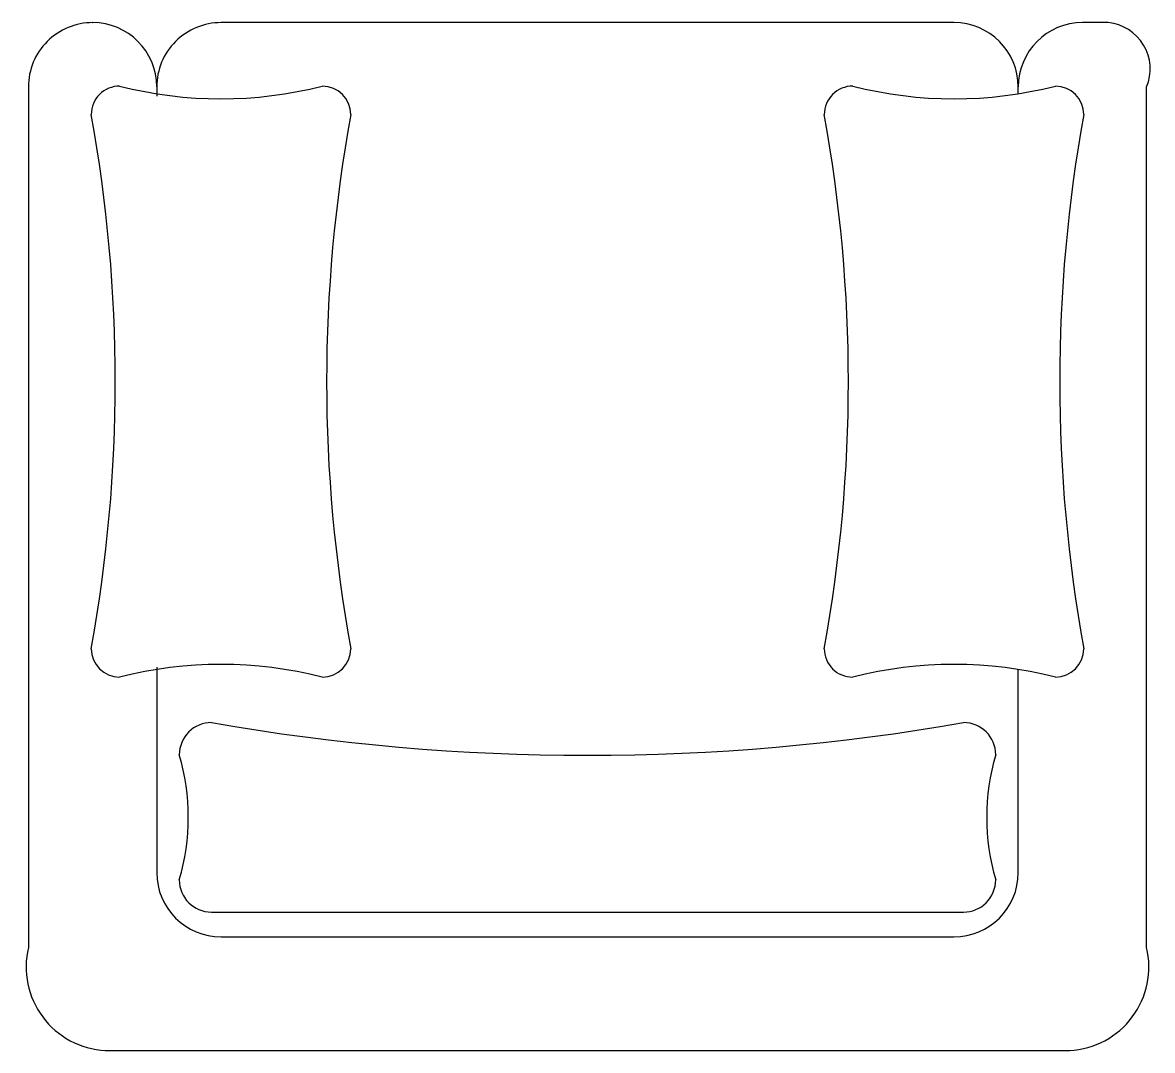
# Model space of a CAD drawing. Extents: x 66.799 to 67.668, y 51.755 to 52.547.
import ezdxf

# ---------------------------------------------------------------- set-up
doc = ezdxf.new("R2010")
doc.units = 0
doc.header["$MEASUREMENT"] = 0
doc.layers.add('MOBILIA', color=2, linetype='CONTINUOUS')

# ---------------------------------------------------------------- blocks, each defined once
blk = doc.blocks.new('POLTRO3')
at = {"layer": 'MOBILIA'}
for p, q in [((0.80167, 0.07921), (0.05921, 0.07921)), ((0, 0), (0, -0.66235)), ((0.86087, -0.66235), (0.86087, 0)), ((0.71256, -0.00816), (0.14831, -0.00816)), ((0.09881, -0.05766), (0.09881, -0.21398)), ((0.76207, -0.21582), (0.76207, -0.05766)), ((0.09881, -0.65709), (0.09881, -0.66235)), ((0.76207, -0.66235), (0.76207, -0.65526)), ((0.0295, -0.71186), (0.0493, -0.71186)), ((0.14831, -0.71186), (0.71256, -0.71186)), ((0.81157, -0.71186), (0.81137, -0.71186))]:
    blk.add_line(p, q, dxfattribs=at)
blk.add_lwpolyline([(0.71993, -0.02724), (0.14094, -0.02724, 0.414214), (0.11619, -0.05199)], format="xyb", dxfattribs=at)
for centre, radius, start, end in [((0.06252, 0.015), 0.06429, 92.95086, 193.49349), ((0.79836, 0.015), 0.06429, 346.50651, 87.04914), ((0.14831, -0.05766), 0.0495, 90, 180), ((0.71256, -0.05766), 0.0495, 0, 90), ((0.71993, -0.05199), 0.02475, 0, 90), ((-0.04839, -0.10018), 0.17149, 343.68083, 16.31917), ((0.90926, -0.10018), 0.17149, 163.68083, 196.31917), ((0.14094, -0.14836), 0.02475, 180, 270), ((0.43044, -1.82477), 1.67683, 80.05847, 99.94153), ((0.71993, -0.14836), 0.02475, 270, 0), ((0.07021, -0.22995), 0.02185, 90, 180), ((0.14825, 0.09907), 0.31693, 255.74583, 284.25417), ((0.22628, -0.22995), 0.02185, 360, 90), ((0.63459, -0.22995), 0.02185, 90, 180), ((0.71263, 0.09907), 0.31693, 255.74583, 284.25417), ((0.79066, -0.22995), 0.02185, 0, 90), ((-1.08234, -0.43554), 1.14924, 349.69515, 10.30485), ((1.37884, -0.43554), 1.14924, 169.69515, 190.30485), ((-0.51796, -0.43554), 1.14924, 349.69515, 10.30485), ((1.94322, -0.43554), 1.14924, 169.69515, 190.30485), ((0.07021, -0.64112), 0.02185, 180, 270), ((0.22628, -0.64112), 0.02185, 270, 0), ((0.63459, -0.64112), 0.02185, 180, 270), ((0.79066, -0.64112), 0.02185, 270, 0), ((0.14825, -0.97014), 0.31693, 75.74583, 104.25417), ((0.71263, -0.97014), 0.31693, 75.74583, 104.25417), ((0.03312, -0.67616), 0.03588, 157.37166, 264.21715), ((0.0493, -0.66235), 0.0495, 270, 360), ((0.14831, -0.66235), 0.0495, 180, 270), ((0.71256, -0.66235), 0.0495, 270, 0), ((0.81157, -0.66235), 0.0495, 180, 270), ((0.81137, -0.66235), 0.0495, 270, 0)]:
    blk.add_arc(centre, radius, start, end, dxfattribs=at)

msp = doc.modelspace()

# ---------------------------------------------------------------- block references
at = {"layer": 'MOBILIA', "linetype": 'CONTINUOUS', "rotation": 180}
msp.add_blockref('POLTRO3', (67.66389, 51.83469), dxfattribs=at)

doc.saveas('drawing.dxf')
